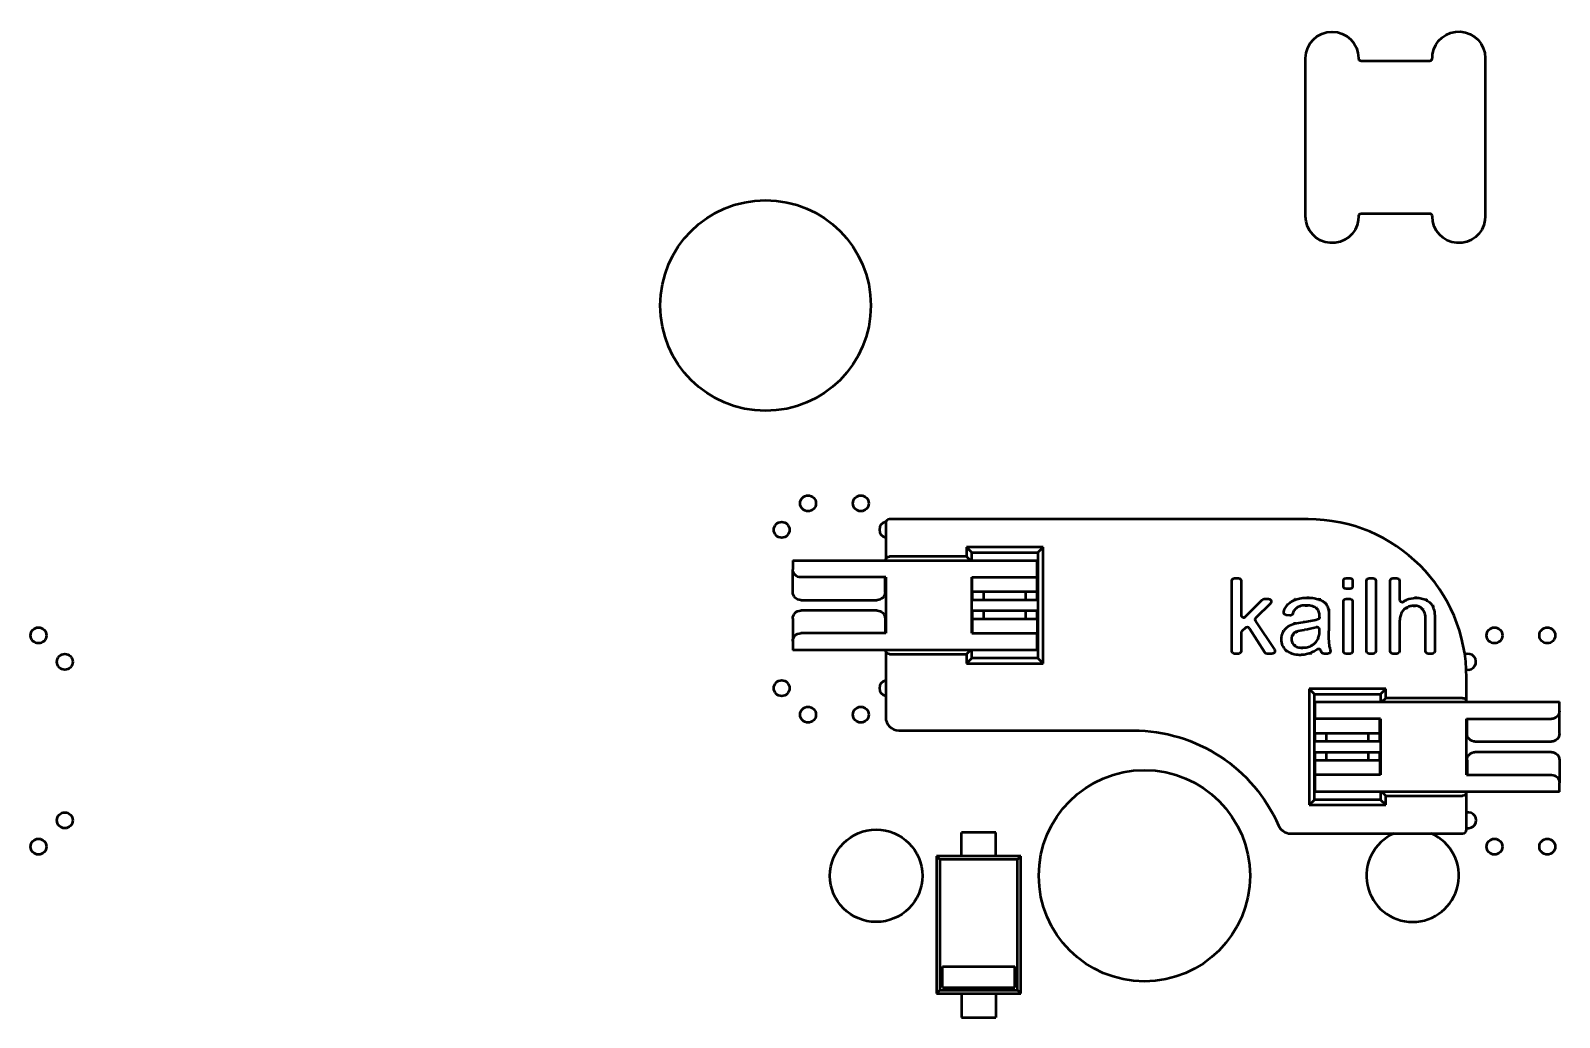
# Model space of a CAD drawing. Header units: millimetres. Extents: x 43 to 387, y 137 to 261.
# Drawn here: x 96.07 to 125.03, y 201.39 to 220.07 of the extents above; entities that cross this region are included whole.
import ezdxf

# ---------------------------------------------------------------- set-up
doc = ezdxf.new("R2010")
doc.units = ezdxf.units.MM
doc.header["$LTSCALE"] = 0.75
doc.layers.add('Visible', color=7, linetype='Continuous', lineweight=50)

msp = doc.modelspace()

# ---------------------------------------------------------------- linework, layer by layer
at = {"layer": 'Visible', "extrusion": (0, 0, -1)}
for p, q in [((120.22, 216.548), (120.22, 219.548)), ((121.22, 219.548), (121.222, 219.528)), ((121.27, 219.498), (122.57, 219.498)), ((122.57, 219.498), (122.59, 219.5)), ((122.62, 219.548), (122.622, 219.62)), ((123.62, 219.548), (123.62, 216.548)), ((121.27, 216.598), (121.25, 216.596)), ((122.57, 216.598), (121.27, 216.598)), ((121.22, 216.548), (121.217, 216.477)), ((122.62, 216.548), (122.618, 216.568)), ((123.62, 216.548), (123.617, 216.477)), ((120.267, 210.818), (112.342, 210.818)), ((112.267, 210.743), (112.267, 210.038)), ((113.797, 210.288), (113.797, 210.113)), ((115.247, 210.288), (113.797, 210.288)), ((113.897, 210.188), (113.797, 210.288)), ((115.247, 210.288), (115.147, 210.188)), ((115.247, 208.088), (115.247, 210.288)), ((110.507, 210.038), (110.507, 209.868)), ((110.507, 210.038), (112.267, 210.038)), ((112.267, 210.038), (113.872, 210.038)), ((113.797, 210.113), (112.342, 210.113)), ((113.872, 210.038), (113.797, 210.113)), ((113.872, 210.038), (113.897, 210.038)), ((113.897, 210.188), (115.147, 210.188)), ((113.897, 210.038), (113.897, 210.188)), ((113.897, 210.038), (115.137, 210.038)), ((115.137, 209.718), (115.137, 210.038)), ((115.147, 210.188), (115.147, 208.188)), ((110.507, 209.718), (110.507, 209.868)), ((110.507, 209.438), (110.507, 209.718)), ((112.267, 209.718), (110.657, 209.718)), ((112.257, 209.438), (112.257, 209.718)), ((112.267, 209.718), (112.267, 208.658)), ((113.897, 209.718), (115.137, 209.718)), ((113.897, 208.658), (113.897, 209.718)), ((113.907, 209.608), (113.907, 209.718)), ((115.137, 209.608), (115.137, 209.718)), ((118.823, 208.321), (118.823, 209.652)), ((118.873, 209.702), (118.948, 209.702)), ((118.998, 209.652), (118.998, 209.008)), ((120.935, 209.55), (120.935, 209.652)), ((120.985, 209.702), (121.061, 209.702)), ((121.111, 209.652), (121.111, 209.55)), ((121.374, 208.321), (121.374, 209.652)), ((121.424, 209.702), (121.5, 209.702)), ((121.55, 209.652), (121.55, 208.321)), ((121.823, 208.321), (121.823, 209.652)), ((121.873, 209.702), (121.948, 209.702)), ((121.998, 209.652), (121.998, 209.3)), ((113.897, 209.603), (113.907, 209.603)), ((113.907, 209.448), (113.907, 209.608)), ((113.907, 209.448), (114.122, 209.448)), ((113.907, 209.448), (113.907, 209.288)), ((114.122, 209.448), (114.122, 209.288)), ((114.122, 209.448), (114.922, 209.448)), ((114.922, 209.448), (115.137, 209.448)), ((114.922, 209.288), (114.922, 209.448)), ((115.137, 209.448), (115.137, 209.608)), ((115.137, 209.603), (115.147, 209.603)), ((115.137, 209.288), (115.137, 209.448)), ((121.061, 209.5), (120.985, 209.5)), ((110.657, 209.288), (112.107, 209.288)), ((112.107, 209.088), (110.657, 209.088)), ((114.122, 209.288), (113.907, 209.288)), ((113.907, 209.088), (114.122, 209.088)), ((113.907, 209.088), (113.907, 208.928)), ((114.922, 209.288), (114.122, 209.288)), ((114.122, 209.088), (114.122, 208.928)), ((114.122, 209.088), (114.922, 209.088)), ((115.137, 209.288), (114.922, 209.288)), ((114.922, 209.088), (115.137, 209.088)), ((114.922, 208.928), (114.922, 209.088)), ((115.137, 208.928), (115.137, 209.088)), ((119.084, 208.973), (119.4, 209.293)), ((119.554, 209.222), (119.275, 208.952)), ((119.435, 209.308), (119.519, 209.308)), ((120.935, 208.321), (120.935, 209.258)), ((120.985, 209.308), (121.061, 209.308)), ((121.111, 209.258), (121.111, 208.321)), ((110.507, 208.938), (110.507, 208.658)), ((112.257, 208.938), (112.257, 208.658)), ((113.907, 208.833), (113.897, 208.833)), ((114.122, 208.928), (113.907, 208.928)), ((113.907, 208.928), (113.907, 208.768)), ((113.907, 208.768), (113.907, 208.658)), ((114.922, 208.928), (114.122, 208.928)), ((115.137, 208.928), (114.922, 208.928)), ((115.137, 208.928), (115.137, 208.768)), ((115.147, 208.833), (115.137, 208.833)), ((115.137, 208.768), (115.137, 208.658)), ((119.269, 208.889), (119.63, 208.349)), ((119.922, 208.994), (119.848, 209.004)), ((120.485, 208.967), (120.485, 208.975)), ((120.662, 208.94), (120.662, 208.705)), ((121.998, 208.838), (121.998, 208.321)), ((122.492, 208.321), (122.492, 208.928)), ((122.502, 208.928), (122.492, 208.928)), ((122.667, 208.928), (122.667, 208.321)), ((110.507, 208.658), (110.507, 208.508)), ((110.507, 208.508), (110.507, 208.338)), ((112.267, 208.658), (110.657, 208.658)), ((113.897, 208.658), (115.137, 208.658)), ((115.137, 208.338), (115.137, 208.658)), ((118.998, 208.661), (118.998, 208.321)), ((119.079, 208.759), (119.014, 208.697)), ((119.45, 208.294), (119.155, 208.75)), ((112.267, 208.338), (110.507, 208.338)), ((112.267, 208.338), (112.267, 207.068)), ((113.872, 208.338), (112.267, 208.338)), ((112.342, 208.263), (113.797, 208.263)), ((113.797, 208.263), (113.872, 208.338)), ((113.797, 208.263), (113.797, 208.088)), ((113.797, 208.088), (113.897, 208.188)), ((113.897, 208.338), (113.872, 208.338)), ((115.137, 208.338), (113.897, 208.338)), ((113.897, 208.188), (113.897, 208.338)), ((115.147, 208.188), (113.897, 208.188)), ((115.247, 208.088), (115.147, 208.188)), ((118.948, 208.271), (118.873, 208.271)), ((119.588, 208.271), (119.492, 208.271)), ((120.64, 208.271), (120.567, 208.271)), ((121.061, 208.271), (120.985, 208.271)), ((121.5, 208.271), (121.424, 208.271)), ((121.948, 208.271), (121.873, 208.271)), ((122.617, 208.271), (122.542, 208.271)), ((113.797, 208.088), (115.247, 208.088)), ((120.287, 207.608), (120.287, 205.408)), ((121.737, 207.608), (120.287, 207.608)), ((120.387, 207.508), (120.287, 207.608)), ((121.737, 207.608), (121.637, 207.508)), ((121.737, 207.433), (121.737, 207.608)), ((123.267, 207.358), (123.267, 207.818)), ((120.387, 205.508), (120.387, 207.508)), ((120.387, 207.508), (121.637, 207.508)), ((120.397, 207.358), (121.637, 207.358)), ((120.397, 207.358), (120.397, 207.038)), ((121.637, 207.508), (121.637, 207.358)), ((121.637, 207.358), (121.662, 207.358)), ((121.737, 207.433), (121.662, 207.358)), ((121.662, 207.358), (123.267, 207.358)), ((123.192, 207.433), (121.737, 207.433)), ((123.267, 207.358), (125.027, 207.358)), ((125.027, 207.188), (125.027, 207.358)), ((121.637, 207.038), (120.397, 207.038)), ((120.397, 206.928), (120.397, 207.038)), ((121.627, 206.928), (121.627, 207.038)), ((121.637, 207.038), (121.637, 205.978)), ((123.267, 207.038), (124.877, 207.038)), ((123.267, 205.978), (123.267, 207.038)), ((123.277, 206.758), (123.277, 207.038)), ((125.027, 207.038), (125.027, 207.188)), ((125.027, 206.758), (125.027, 207.038)), ((112.517, 206.818), (116.957, 206.818)), ((120.387, 206.923), (120.397, 206.923)), ((120.397, 206.768), (120.397, 206.928)), ((120.397, 206.768), (120.612, 206.768)), ((120.397, 206.768), (120.397, 206.608)), ((120.612, 206.768), (120.612, 206.608)), ((120.612, 206.768), (121.412, 206.768)), ((121.412, 206.768), (121.627, 206.768)), ((121.412, 206.608), (121.412, 206.768)), ((121.627, 206.768), (121.627, 206.928)), ((121.627, 206.923), (121.637, 206.923)), ((121.627, 206.608), (121.627, 206.768)), ((120.612, 206.608), (120.397, 206.608)), ((121.412, 206.608), (120.612, 206.608)), ((121.627, 206.608), (121.412, 206.608)), ((123.427, 206.608), (124.877, 206.608)), ((120.397, 206.408), (120.612, 206.408)), ((120.397, 206.408), (120.397, 206.248)), ((120.612, 206.248), (120.397, 206.248)), ((120.397, 206.248), (120.397, 206.088)), ((120.612, 206.408), (120.612, 206.248)), ((120.612, 206.408), (121.412, 206.408)), ((121.412, 206.248), (120.612, 206.248)), ((121.412, 206.408), (121.627, 206.408)), ((121.412, 206.248), (121.412, 206.408)), ((121.627, 206.248), (121.412, 206.248)), ((121.627, 206.248), (121.627, 206.408)), ((121.627, 206.248), (121.627, 206.088)), ((123.277, 206.258), (123.277, 205.978)), ((124.877, 206.408), (123.427, 206.408)), ((125.027, 206.258), (125.027, 205.978)), ((120.397, 206.153), (120.387, 206.153)), ((120.397, 206.088), (120.397, 205.978)), ((121.637, 205.978), (120.397, 205.978)), ((120.397, 205.978), (120.397, 205.658)), ((121.637, 206.153), (121.627, 206.153)), ((121.627, 206.088), (121.627, 205.978)), ((123.267, 205.978), (124.877, 205.978)), ((125.027, 205.978), (125.027, 205.828)), ((121.637, 205.658), (120.397, 205.658)), ((121.662, 205.658), (121.637, 205.658)), ((121.637, 205.658), (121.637, 205.508)), ((123.267, 205.658), (121.662, 205.658)), ((121.662, 205.658), (121.737, 205.583)), ((121.737, 205.583), (123.192, 205.583)), ((121.737, 205.408), (121.737, 205.583)), ((125.027, 205.658), (123.267, 205.658)), ((123.267, 204.943), (123.267, 205.658)), ((125.027, 205.658), (125.027, 205.828)), ((120.287, 205.408), (120.387, 205.508)), ((120.287, 205.408), (121.737, 205.408)), ((121.637, 205.508), (120.387, 205.508)), ((121.737, 205.408), (121.637, 205.508)), ((114.354, 204.886), (113.704, 204.886)), ((113.704, 204.436), (113.704, 204.886)), ((114.354, 204.436), (114.354, 204.886)), ((119.935, 204.868), (123.192, 204.868)), ((113.704, 204.436), (113.229, 204.436)), ((113.229, 204.436), (113.292, 204.373)), ((113.229, 204.436), (113.229, 201.836)), ((114.354, 204.436), (113.704, 204.436)), ((114.829, 204.436), (114.354, 204.436)), ((114.829, 204.436), (114.766, 204.373)), ((114.829, 201.836), (114.829, 204.436)), ((114.766, 204.373), (113.292, 204.373)), ((113.292, 204.373), (113.292, 201.899)), ((114.766, 201.899), (114.766, 204.373)), ((113.342, 202.349), (114.716, 202.349)), ((113.342, 201.949), (113.342, 202.349)), ((114.716, 201.949), (114.716, 202.349)), ((113.229, 201.836), (113.292, 201.899)), ((113.229, 201.836), (113.704, 201.836)), ((113.292, 201.899), (114.766, 201.899)), ((113.342, 201.949), (114.716, 201.949)), ((113.704, 201.836), (114.354, 201.836)), ((113.704, 201.836), (113.704, 201.386)), ((114.354, 201.836), (114.829, 201.836)), ((114.354, 201.836), (114.354, 201.386)), ((114.829, 201.836), (114.766, 201.899)), ((113.704, 201.386), (114.354, 201.386))]:
    msp.add_line(p, q, dxfattribs=at)
at = {"layer": 'Visible'}
for centre, radius in [((109.992, 214.863), 1.994), ((110.797, 211.118), 0.15), ((111.797, 211.118), 0.15), ((110.297, 210.618), 0.15), ((96.222, 208.618), 0.15), ((123.797, 208.618), 0.15), ((124.797, 208.618), 0.15), ((96.722, 208.118), 0.15), ((110.297, 207.618), 0.15), ((110.797, 207.118), 0.15), ((111.797, 207.118), 0.15), ((117.167, 204.068), 2), ((96.722, 205.118), 0.15), ((96.222, 204.618), 0.15), ((112.087, 204.068), 0.875), ((123.797, 204.618), 0.15), ((124.797, 204.618), 0.15)]:
    msp.add_circle(centre, radius, dxfattribs=at)
at = {"layer": 'Visible', "extrusion": (0, 0, -1)}
for centre, radius, start, end in [((-123.119, 219.55), 0.501, 8.0344, 180.1684), ((-120.72, 219.548), 0.5, 0, 180), ((-120.721, 216.547), 0.501, 188.0344, 0.1684), ((-123.121, 216.547), 0.501, 188.0344, 0.1684), ((-112.342, 210.038), 0.075, 0, 90), ((-110.657, 209.868), 0.15, 270, 0), ((-118.873, 209.652), 0.05, 0, 90), ((-118.948, 209.652), 0.05, 90, 180), ((-120.985, 209.652), 0.05, 0, 90), ((-121.061, 209.652), 0.05, 90, 180), ((-121.424, 209.652), 0.05, 0, 90), ((-121.5, 209.652), 0.05, 90, 180), ((-121.873, 209.652), 0.05, 0, 90), ((-121.948, 209.652), 0.05, 90, 180), ((-110.657, 209.438), 0.15, 270, 0), ((-112.107, 209.438), 0.15, 180, 270), ((-120.985, 209.55), 0.05, 270, 0), ((-121.061, 209.55), 0.05, 180, 270), ((-110.657, 208.938), 0.15, 0, 90), ((-112.107, 208.938), 0.15, 90, 180), ((-119.435, 209.258), 0.05, 44.5993, 90), ((-119.519, 209.258), 0.05, 90, 225.8594), ((-119.855, 209.054), 0.05, 277.7538, 17.0672), ((-119.672, 208.967), 0.99, 172.1918, 181.6015), ((-120.985, 209.258), 0.05, 0, 90), ((-121.061, 209.258), 0.05, 90, 180), ((-121.947, 209.019), 0.215, 146.0991, 152.7688), ((-120.127, 208.424), 0.434, 56.3376, 74.841), ((-120.301, 207.619), 1.256, 76.8047, 84.0385), ((-120.035, 210.396), 1.534, 254.378, 264.9294), ((-120.066, 209.925), 1.207, 252.9885, 263.7978), ((-120.435, 208.967), 0.05, 180.8382, 254.8261), ((-110.657, 208.508), 0.15, 360, 90), ((-120.267, 208.065), 0.664, 70.2844, 83.8864), ((-120.532, 207.334), 1.393, 87.0054, 88.035), ((-123.275, 208.64), 2.614, 354.6117, 1.426), ((-112.342, 208.338), 0.075, 270, 0), ((-118.873, 208.321), 0.05, 270, 0), ((-118.948, 208.321), 0.05, 180, 270), ((-119.492, 208.321), 0.05, 270, 327.121), ((-119.588, 208.321), 0.05, 146.2111, 270), ((-119.872, 208.396), 0.287, 177.1821, 182.1812), ((-120.985, 208.321), 0.05, 270, 0), ((-121.061, 208.321), 0.05, 180, 270), ((-121.424, 208.321), 0.05, 270, 0), ((-121.5, 208.321), 0.05, 180, 270), ((-121.873, 208.321), 0.05, 270, 0), ((-121.948, 208.321), 0.05, 180, 270), ((-122.542, 208.321), 0.05, 270, 0), ((-122.617, 208.321), 0.05, 180, 270), ((-123.192, 207.358), 0.075, 90, 180), ((-124.877, 207.188), 0.15, 180, 270), ((-116.957, 203.818), 3, 90, 156.4218), ((-123.427, 206.758), 0.15, 270, 0), ((-124.877, 206.758), 0.15, 180, 270), ((-123.427, 206.258), 0.15, 0, 90), ((-124.877, 206.258), 0.15, 90, 180), ((-124.877, 205.828), 0.15, 90, 180), ((-123.192, 205.658), 0.075, 180, 270)]:
    msp.add_arc(centre, radius, start, end, dxfattribs=at)
at = {"layer": 'Visible'}
for centre, radius, start, end in [((121.265, 219.545), 0.0465, 200.4231, 275.5364), ((122.573, 219.544), 0.0465, 290.4231, 5.5364), ((121.266, 216.553), 0.0465, 110.4231, 185.5364), ((122.574, 216.552), 0.0465, 20.4231, 95.5364), ((112.342, 210.743), 0.075, 90, 180), ((120.267, 207.818), 3, 0, 90), ((112.297, 210.618), 0.15, 100.1761, 258.463), ((120.257, 209.273), 0.23, 314.188, 320.5194), ((119.048, 209.008), 0.05, 180, 315.4007), ((119.113, 208.723), 0.05, 32.879, 133.8496), ((119.31, 208.916), 0.05, 134.1406, 213.7889), ((119.048, 208.661), 0.05, 133.8496, 180), ((120.823, 207.764), 1.059, 139.4835, 140.8477), ((123.297, 208.118), 0.15, 256.9188, 114.39), ((112.297, 207.618), 0.15, 101.537, 258.463), ((112.517, 207.068), 0.25, 180, 270), ((119.935, 205.118), 0.25, 203.5782, 270), ((123.297, 205.118), 0.15, 258.463, 101.537), ((122.247, 204.068), 0.875, 113.8955, 66.1045), ((123.192, 204.943), 0.075, 270, 0)]:
    msp.add_arc(centre, radius, start, end, dxfattribs=at)
at = {"layer": 'Visible', "extrusion": (0, 0, -1)}
msp.add_ellipse((120.57, 208.325), major_axis=(0.0278, 0.0475), ratio=0.948552, start_param=2.637824, end_param=3.784092, dxfattribs=at)
at = {"layer": 'Visible'}
for points, knots in [([(120.26, 209.356), (120.26, 209.353), (120.26, 209.35), (120.26, 209.347), (120.26, 209.341), (120.26, 209.336), (120.26, 209.334), (120.26, 209.332), (120.26, 209.331), (120.26, 209.331)], [-0.003939867, -0.003939867, -0.003939867, -0.003939867, -0.002929658, -0.002929658, -0.002929658, -0.001107248, -0.001107248, -0.001107248, 0, 0, 0, 0]), ([(122.309, 209.331), (122.309, 209.331), (122.309, 209.332), (122.309, 209.332), (122.309, 209.333), (122.309, 209.335), (122.309, 209.336), (122.309, 209.341), (122.309, 209.344), (122.308, 209.35), (122.308, 209.353), (122.308, 209.356), (122.308, 209.356), (122.308, 209.356)], [-0.003935282, -0.003935282, -0.003935282, -0.003935282, -0.00342916, -0.00342916, -0.002922937, -0.002922937, -0.001963354, -0.001963354, -0.000990073, -0.000990073, 0, 0, 0.000018257, 0.000018257, 0.000018257, 0.000018257]), ([(119.807, 209.069), (119.812, 209.084), (119.817, 209.098), (119.823, 209.112), (119.835, 209.138), (119.852, 209.163), (119.87, 209.19)], [0, 0, 0, 0, 0.00491471, 0.00491471, 0.00491471, 0.01440112, 0.01440112, 0.01440112, 0.01440112]), ([(119.85, 209.205), (119.853, 209.203), (119.855, 209.201), (119.858, 209.199), (119.862, 209.196), (119.866, 209.193), (119.868, 209.191), (119.869, 209.19), (119.87, 209.19), (119.87, 209.19)], [-0.003946751, -0.003946751, -0.003946751, -0.003946751, -0.002927115, -0.002927115, -0.002927115, -0.001101745, -0.001101745, -0.001101745, 0, 0, 0, 0]), ([(119.87, 209.19), (119.891, 209.212), (119.912, 209.234), (119.961, 209.268), (119.992, 209.281), (120.025, 209.294)], [0.00000001, 0.00000001, 0.00000001, 0.00000001, 0.0094318, 0.0094318, 0.02000468, 0.02000468, 0.02000468, 0.02000468]), ([(119.87, 209.19), (119.87, 209.19), (119.87, 209.19), (119.87, 209.19), (119.87, 209.189), (119.871, 209.189), (119.871, 209.188), (119.873, 209.187), (119.874, 209.187), (119.875, 209.185), (119.876, 209.184), (119.877, 209.184), (119.877, 209.184), (119.877, 209.183)], [-0.001325757, -0.001325757, -0.001325757, -0.001325757, -0.001172305, -0.001172305, -0.001018801, -0.001018801, -0.000728399, -0.000728399, -0.000396468, -0.000396468, 0, 0, 0.000007319, 0.000007319, 0.000007319, 0.000007319]), ([(120.051, 209.142), (120.034, 209.125), (120.015, 209.106), (119.989, 209.064), (119.982, 209.046), (119.976, 209.028)], [0, 0, 0, 0, 0.00732566, 0.00732566, 0.01264983, 0.01264983, 0.01264983, 0.01264983]), ([(120.017, 209.318), (120.018, 209.315), (120.019, 209.312), (120.02, 209.309), (120.022, 209.303), (120.023, 209.299), (120.024, 209.297), (120.025, 209.295), (120.025, 209.294), (120.025, 209.294)], [-0.000018248, -0.000018248, -0.000018248, -0.000018248, 0.000994302, 0.000994302, 0.000994302, 0.002817492, 0.002817492, 0.002817492, 0.003923483, 0.003923483, 0.003923483, 0.003923483]), ([(120.025, 209.294), (120.062, 209.305), (120.098, 209.316), (120.175, 209.329), (120.217, 209.33), (120.26, 209.331)], [0, 0, 0, 0, 0.01162739, 0.01162739, 0.02459097, 0.02459097, 0.02459097, 0.02459097]), ([(120.028, 209.285), (120.028, 209.285), (120.028, 209.285), (120.028, 209.286), (120.027, 209.287), (120.027, 209.289), (120.026, 209.29), (120.026, 209.292), (120.025, 209.293), (120.025, 209.294), (120.025, 209.294), (120.025, 209.294), (120.025, 209.294), (120.025, 209.294)], [-0.001753507, -0.001753507, -0.001753507, -0.001753507, -0.001743874, -0.001743874, -0.001223933, -0.001223933, -0.000787554, -0.000787554, -0.000405815, -0.000405815, -0.000202893, -0.000202893, 0, 0, 0, 0]), ([(120.045, 209.15), (120.045, 209.15), (120.045, 209.15), (120.046, 209.149), (120.047, 209.148), (120.048, 209.146), (120.049, 209.145), (120.05, 209.144), (120.05, 209.143), (120.051, 209.142), (120.051, 209.142), (120.051, 209.142), (120.051, 209.142), (120.051, 209.142)], [-0.000007383, -0.000007383, -0.000007383, -0.000007383, 0, 0, 0.000398117, 0.000398117, 0.000732053, 0.000732053, 0.001023654, 0.001023654, 0.001178337, 0.001178337, 0.001332863, 0.001332863, 0.001332863, 0.001332863]), ([(120.235, 209.186), (120.201, 209.185), (120.164, 209.186), (120.098, 209.167), (120.074, 209.154), (120.051, 209.142)], [0, 0, 0, 0, 0.01022918, 0.01022918, 0.0180037, 0.0180037, 0.0180037, 0.0180037]), ([(120.066, 209.122), (120.064, 209.124), (120.062, 209.127), (120.06, 209.13), (120.057, 209.134), (120.054, 209.138), (120.053, 209.14), (120.052, 209.141), (120.051, 209.142), (120.051, 209.142)], [-0.003963453, -0.003963453, -0.003963453, -0.003963453, -0.002920889, -0.002920889, -0.002920889, -0.001089187, -0.001089187, -0.001089187, 0, 0, 0, 0]), ([(120.235, 209.196), (120.235, 209.196), (120.235, 209.196), (120.235, 209.194), (120.235, 209.193), (120.235, 209.191), (120.235, 209.19), (120.235, 209.188), (120.235, 209.187), (120.235, 209.186), (120.235, 209.186), (120.235, 209.186), (120.235, 209.186), (120.235, 209.186)], [-0.000007293, -0.000007293, -0.000007293, -0.000007293, 0, 0, 0.000393623, 0.000393623, 0.000724011, 0.000724011, 0.00101306, 0.00101306, 0.001166726, 0.001166726, 0.001320382, 0.001320382, 0.001320382, 0.001320382]), ([(120.435, 209.126), (120.41, 209.142), (120.384, 209.16), (120.311, 209.185), (120.272, 209.185), (120.235, 209.186)], [0, 0, 0, 0, 0.00891617, 0.00891617, 0.01996093, 0.01996093, 0.01996093, 0.01996093]), ([(120.235, 209.161), (120.235, 209.161), (120.235, 209.161), (120.235, 209.164), (120.235, 209.167), (120.235, 209.17), (120.235, 209.17), (120.235, 209.173), (120.235, 209.175), (120.235, 209.177), (120.235, 209.178), (120.235, 209.181), (120.235, 209.182), (120.235, 209.184), (120.235, 209.184), (120.235, 209.185), (120.235, 209.186), (120.235, 209.186), (120.235, 209.186), (120.235, 209.186)], [-0.003939926, -0.003939926, -0.003939926, -0.003939926, -0.003921693, -0.003921693, -0.003079434, -0.003079434, -0.002929637, -0.002929637, -0.002250951, -0.002250951, -0.001952852, -0.001952852, -0.001107294, -0.001107294, -0.000976354, -0.000976354, -0.000136885, -0.000136885, 0, 0, 0, 0]), ([(120.26, 209.331), (120.302, 209.331), (120.342, 209.33), (120.412, 209.318), (120.444, 209.309), (120.476, 209.3)], [0.00000001, 0.00000001, 0.00000001, 0.00000001, 0.01243566, 0.01243566, 0.02256696, 0.02256696, 0.02256696, 0.02256696]), ([(120.26, 209.321), (120.26, 209.321), (120.26, 209.321), (120.26, 209.323), (120.26, 209.324), (120.26, 209.326), (120.26, 209.327), (120.26, 209.329), (120.26, 209.33), (120.26, 209.331), (120.26, 209.331), (120.26, 209.331), (120.26, 209.331), (120.26, 209.331)], [-0.000007293, -0.000007293, -0.000007293, -0.000007293, 0, 0, 0.000393588, 0.000393588, 0.000723949, 0.000723949, 0.001012954, 0.001012954, 0.001166583, 0.001166583, 0.001320203, 0.001320203, 0.001320203, 0.001320203]), ([(120.442, 209.134), (120.442, 209.134), (120.442, 209.134), (120.441, 209.133), (120.44, 209.132), (120.438, 209.13), (120.438, 209.129), (120.436, 209.128), (120.436, 209.127), (120.435, 209.127), (120.435, 209.127), (120.435, 209.126), (120.435, 209.126), (120.435, 209.126)], [-0.000007408, -0.000007408, -0.000007408, -0.000007408, 0, 0, 0.000399374, 0.000399374, 0.000734377, 0.000734377, 0.001026755, 0.001026755, 0.001181713, 0.001181713, 0.001336472, 0.001336472, 0.001336472, 0.001336472]), ([(120.485, 208.975), (120.484, 208.992), (120.484, 209.021), (120.478, 209.053), (120.468, 209.076), (120.456, 209.098), (120.443, 209.116), (120.435, 209.126)], [0, 0, 0, 0, 0.00504443, 0.00840739, 0.00840739, 0.0109677, 0.01480816, 0.01480816, 0.01480816, 0.01480816]), ([(120.473, 209.291), (120.473, 209.291), (120.473, 209.291), (120.473, 209.292), (120.474, 209.293), (120.474, 209.295), (120.475, 209.296), (120.475, 209.298), (120.476, 209.299), (120.476, 209.3), (120.476, 209.3), (120.476, 209.3), (120.476, 209.3), (120.476, 209.3)], [-0.000007301, -0.000007301, -0.000007301, -0.000007301, 0, 0, 0.000394008, 0.000394008, 0.000724695, 0.000724695, 0.001013926, 0.001013926, 0.00116763, 0.00116763, 0.001321312, 0.001321312, 0.001321312, 0.001321312]), ([(120.484, 209.324), (120.483, 209.321), (120.482, 209.317), (120.481, 209.314), (120.479, 209.309), (120.478, 209.305), (120.477, 209.302), (120.476, 209.301), (120.476, 209.3), (120.476, 209.3)], [-0.003942113, -0.003942113, -0.003942113, -0.003942113, -0.002928831, -0.002928831, -0.002928831, -0.001105464, -0.001105464, -0.001105464, 0, 0, 0, 0]), ([(120.476, 209.3), (120.502, 209.289), (120.527, 209.279), (120.565, 209.253), (120.581, 209.238), (120.598, 209.221)], [0.00000001, 0.00000001, 0.00000001, 0.00000001, 0.00857358, 0.00857358, 0.01566775, 0.01566775, 0.01566775, 0.01566775]), ([(120.598, 209.221), (120.598, 209.221), (120.598, 209.221), (120.598, 209.221), (120.598, 209.221), (120.597, 209.22), (120.597, 209.22), (120.595, 209.218), (120.594, 209.218), (120.592, 209.216), (120.591, 209.215), (120.59, 209.215), (120.59, 209.215), (120.59, 209.215)], [0, 0, 0, 0, 0.000201972, 0.000201972, 0.000404015, 0.000404015, 0.000786334, 0.000786334, 0.001223434, 0.001223434, 0.001745472, 0.001745472, 0.001755111, 0.001755111, 0.001755111, 0.001755111]), ([(120.617, 209.237), (120.615, 209.235), (120.612, 209.233), (120.61, 209.231), (120.605, 209.227), (120.602, 209.224), (120.6, 209.223), (120.599, 209.222), (120.598, 209.221), (120.598, 209.221)], [-0.000018302, -0.000018302, -0.000018302, -0.000018302, 0.001002056, 0.001002056, 0.001002056, 0.002827982, 0.002827982, 0.002827982, 0.003929525, 0.003929525, 0.003929525, 0.003929525]), ([(120.598, 209.221), (120.611, 209.203), (120.623, 209.186), (120.641, 209.148), (120.647, 209.126), (120.653, 209.102)], [0.00000001, 0.00000001, 0.00000001, 0.00000001, 0.00671152, 0.00671152, 0.01413121, 0.01413121, 0.01413121, 0.01413121]), ([(120.643, 209.1), (120.643, 209.1), (120.643, 209.1), (120.644, 209.1), (120.646, 209.101), (120.648, 209.101), (120.649, 209.101), (120.651, 209.101), (120.651, 209.102), (120.652, 209.102), (120.652, 209.102), (120.653, 209.102), (120.653, 209.102), (120.653, 209.102)], [-0.001754378, -0.001754378, -0.001754378, -0.001754378, -0.001744735, -0.001744735, -0.001224381, -0.001224381, -0.000787689, -0.000787689, -0.000405787, -0.000405787, -0.000202873, -0.000202873, 0, 0, 0, 0]), ([(120.653, 209.102), (120.653, 209.102), (120.653, 209.102), (120.654, 209.102), (120.654, 209.102), (120.656, 209.102), (120.658, 209.103), (120.662, 209.104), (120.665, 209.104), (120.671, 209.105), (120.674, 209.106), (120.677, 209.106), (120.677, 209.107), (120.677, 209.107)], [-0.003310308, -0.003310308, -0.003310308, -0.003310308, -0.002927482, -0.002927482, -0.002544583, -0.002544583, -0.001819265, -0.001819265, -0.00099043, -0.00099043, 0, 0, 0.000018253, 0.000018253, 0.000018253, 0.000018253]), ([(121.998, 209.3), (121.998, 209.289), (122.005, 209.268), (122.037, 209.245), (122.066, 209.25), (122.079, 209.26)], [-0.005544412, -0.005544412, -0.005544412, -0.005544412, -0.003960294, -0.002376177, 0, 0, 0, 0]), ([(122.125, 209.139), (122.106, 209.126), (122.085, 209.113), (122.067, 209.092), (122.049, 209.071), (122.038, 209.05), (122.028, 209.03)], [-0.00000003, -0.00000003, -0.00000003, -0.00000003, 0.00693713, 0.00693713, 0.00693713, 0.01368454, 0.01368454, 0.01368454, 0.01368454]), ([(122.079, 209.26), (122.097, 209.274), (122.117, 209.286), (122.188, 209.319), (122.248, 209.325), (122.309, 209.331)], [0, 0, 0, 0, 0.00747471, 0.00747471, 0.02589084, 0.02589084, 0.02589084, 0.02589084]), ([(122.12, 209.148), (122.126, 209.139), (122.125, 209.14), (122.125, 209.139), (122.125, 209.139), (122.125, 209.139), (122.125, 209.139)], [-0.001577266, -0.001577266, -0.001577266, -0.001577266, -0.00011387, -0.00011387, -0.00011387, 0, 0, 0, 0]), ([(122.273, 209.18), (122.249, 209.178), (122.224, 209.177), (122.197, 209.17), (122.17, 209.162), (122.147, 209.15), (122.125, 209.139)], [0, 0, 0, 0, 0.00717482, 0.00717482, 0.00717482, 0.01446768, 0.01446768, 0.01446768, 0.01446768]), ([(122.273, 209.19), (122.273, 209.18), (122.273, 209.181), (122.273, 209.18), (122.273, 209.18), (122.273, 209.18), (122.273, 209.18)], [-0.000007305, -0.000007305, -0.000007305, -0.000007305, 0.001472994, 0.001472994, 0.001472994, 0.001570042, 0.001570042, 0.001570042, 0.001570042]), ([(122.434, 209.119), (122.426, 209.126), (122.406, 209.142), (122.383, 209.158), (122.352, 209.17), (122.32, 209.178), (122.29, 209.179), (122.273, 209.18)], [0, 0, 0, 0, 0.00301236, 0.00753091, 0.00753091, 0.01096807, 0.01612381, 0.01612381, 0.01612381, 0.01612381]), ([(122.273, 209.18), (122.273, 209.18), (122.273, 209.18), (122.273, 209.179), (122.273, 209.179), (122.273, 209.177), (122.273, 209.175), (122.273, 209.17), (122.273, 209.167), (122.273, 209.162), (122.273, 209.158), (122.273, 209.155), (122.273, 209.155), (122.273, 209.155)], [0, 0, 0, 0, 0.00050393, 0.00050393, 0.001007936, 0.001007936, 0.001963643, 0.001963643, 0.003056276, 0.003056276, 0.00436186, 0.00436186, 0.004385943, 0.004385943, 0.004385943, 0.004385943]), ([(122.309, 209.331), (122.347, 209.33), (122.383, 209.328), (122.447, 209.312), (122.478, 209.299), (122.509, 209.285)], [0.00000001, 0.00000001, 0.00000001, 0.00000001, 0.01133421, 0.01133421, 0.02166592, 0.02166592, 0.02166592, 0.02166592]), ([(122.309, 209.321), (122.309, 209.321), (122.309, 209.321), (122.309, 209.323), (122.309, 209.324), (122.309, 209.326), (122.309, 209.327), (122.309, 209.329), (122.309, 209.33), (122.309, 209.331), (122.309, 209.331), (122.309, 209.331), (122.309, 209.331), (122.309, 209.331)], [-0.001755511, -0.001755511, -0.001755511, -0.001755511, -0.001745852, -0.001745852, -0.00122492, -0.00122492, -0.000787707, -0.000787707, -0.000405593, -0.000405593, -0.000202775, -0.000202775, 0, 0, 0, 0]), ([(122.415, 209.102), (122.418, 209.105), (122.42, 209.107), (122.423, 209.109), (122.427, 209.113), (122.43, 209.116), (122.432, 209.118), (122.433, 209.119), (122.434, 209.119), (122.434, 209.119)], [-0.000018442, -0.000018442, -0.000018442, -0.000018442, 0.001022162, 0.001022162, 0.001022162, 0.002854336, 0.002854336, 0.002854336, 0.003945161, 0.003945161, 0.003945161, 0.003945161]), ([(122.441, 209.126), (122.441, 209.126), (122.441, 209.126), (122.44, 209.125), (122.439, 209.124), (122.438, 209.123), (122.437, 209.122), (122.436, 209.121), (122.435, 209.12), (122.434, 209.12), (122.434, 209.12), (122.434, 209.119), (122.434, 209.119), (122.434, 209.119)], [-0.001761053, -0.001761053, -0.001761053, -0.001761053, -0.001751346, -0.001751346, -0.001228113, -0.001228113, -0.000789116, -0.000789116, -0.000405945, -0.000405945, -0.00020288, -0.00020288, 0, 0, 0, 0]), ([(122.492, 208.928), (122.491, 208.964), (122.491, 209.002), (122.477, 209.042), (122.466, 209.072), (122.449, 209.096), (122.434, 209.119)], [0, 0, 0, 0, 0.01072604, 0.01072604, 0.01072604, 0.01901866, 0.01901866, 0.01901866, 0.01901866]), ([(122.505, 209.277), (122.505, 209.277), (122.505, 209.277), (122.505, 209.278), (122.506, 209.279), (122.507, 209.281), (122.507, 209.282), (122.508, 209.284), (122.509, 209.284), (122.509, 209.285), (122.509, 209.285), (122.509, 209.285), (122.509, 209.285), (122.509, 209.285)], [-0.000007308, -0.000007308, -0.000007308, -0.000007308, 0, 0, 0.000394154, 0.000394154, 0.00072497, 0.00072497, 0.001014098, 0.001014098, 0.001167558, 0.001167558, 0.001320989, 0.001320989, 0.001320989, 0.001320989]), ([(122.509, 209.285), (122.509, 209.285), (122.509, 209.286), (122.51, 209.286), (122.51, 209.287), (122.511, 209.288), (122.512, 209.29), (122.514, 209.294), (122.515, 209.297), (122.518, 209.302), (122.519, 209.305), (122.521, 209.308), (122.521, 209.308), (122.521, 209.308)], [0, 0, 0, 0, 0.000504081, 0.000504081, 0.001008253, 0.001008253, 0.001964086, 0.001964086, 0.003057056, 0.003057056, 0.004362895, 0.004362895, 0.004386975, 0.004386975, 0.004386975, 0.004386975]), ([(122.509, 209.285), (122.537, 209.269), (122.562, 209.252), (122.601, 209.212), (122.615, 209.187), (122.63, 209.16)], [0.00000003, 0.00000003, 0.00000003, 0.00000003, 0.0097136, 0.0097136, 0.018963, 0.018963, 0.018963, 0.018963]), ([(122.63, 209.16), (122.63, 209.16), (122.63, 209.16), (122.63, 209.16), (122.63, 209.16), (122.629, 209.16), (122.628, 209.16), (122.627, 209.159), (122.626, 209.158), (122.624, 209.157), (122.622, 209.157), (122.621, 209.156), (122.621, 209.156), (122.621, 209.156)], [0, 0, 0, 0, 0.000201982, 0.000201982, 0.000404041, 0.000404041, 0.000786604, 0.000786604, 0.001224326, 0.001224326, 0.001746957, 0.001746957, 0.001756617, 0.001756617, 0.001756617, 0.001756617]), ([(122.653, 209.171), (122.65, 209.169), (122.647, 209.168), (122.644, 209.167), (122.639, 209.164), (122.635, 209.162), (122.633, 209.161), (122.631, 209.161), (122.63, 209.16), (122.63, 209.16)], [-0.000018315, -0.000018315, -0.000018315, -0.000018315, 0.001003905, 0.001003905, 0.001003905, 0.002830503, 0.002830503, 0.002830503, 0.003930964, 0.003930964, 0.003930964, 0.003930964]), ([(122.63, 209.16), (122.641, 209.127), (122.652, 209.095), (122.666, 209.02), (122.667, 208.974), (122.667, 208.928)], [0.00000001, 0.00000001, 0.00000001, 0.00000001, 0.01054392, 0.01054392, 0.02446337, 0.02446337, 0.02446337, 0.02446337]), ([(119.796, 208.683), (119.809, 208.704), (119.822, 208.724), (119.851, 208.756), (119.868, 208.77), (119.887, 208.784)], [0.00000001, 0.00000001, 0.00000001, 0.00000001, 0.00744814, 0.00744814, 0.01461746, 0.01461746, 0.01461746, 0.01461746]), ([(119.873, 208.805), (119.875, 208.802), (119.877, 208.8), (119.878, 208.797), (119.882, 208.792), (119.884, 208.789), (119.886, 208.786), (119.887, 208.785), (119.887, 208.784), (119.887, 208.784)], [-0.000018259, -0.000018259, -0.000018259, -0.000018259, 0.000995814, 0.000995814, 0.000995814, 0.002819545, 0.002819545, 0.002819545, 0.003924662, 0.003924662, 0.003924662, 0.003924662]), ([(119.893, 208.776), (119.893, 208.776), (119.893, 208.776), (119.892, 208.777), (119.891, 208.778), (119.89, 208.78), (119.889, 208.781), (119.888, 208.783), (119.888, 208.783), (119.887, 208.784), (119.887, 208.784), (119.887, 208.784), (119.887, 208.784), (119.887, 208.784)], [-0.001753507, -0.001753507, -0.001753507, -0.001753507, -0.001743876, -0.001743876, -0.001223966, -0.001223966, -0.000787654, -0.000787654, -0.000405921, -0.000405921, -0.000202941, -0.000202941, 0, 0, 0, 0]), ([(119.976, 209.028), (119.973, 209.019), (119.959, 208.999), (119.935, 208.993), (119.922, 208.994)], [-1, -1, -1, -1, -0.571429, 0, 0, 0, 0]), ([(120.008, 208.866), (120.009, 208.863), (120.009, 208.86), (120.01, 208.857), (120.012, 208.851), (120.013, 208.847), (120.013, 208.844), (120.014, 208.843), (120.014, 208.842), (120.014, 208.842)], [-0.000018246, -0.000018246, -0.000018246, -0.000018246, 0.000993919, 0.000993919, 0.000993919, 0.002817003, 0.002817003, 0.002817003, 0.003923184, 0.003923184, 0.003923184, 0.003923184]), ([(120.017, 208.832), (120.017, 208.832), (120.017, 208.832), (120.016, 208.834), (120.016, 208.835), (120.015, 208.837), (120.015, 208.838), (120.015, 208.84), (120.014, 208.841), (120.014, 208.842), (120.014, 208.842), (120.014, 208.842), (120.014, 208.842), (120.014, 208.842)], [-0.001753134, -0.001753134, -0.001753134, -0.001753134, -0.001743505, -0.001743505, -0.001223753, -0.001223753, -0.000787546, -0.000787546, -0.000405879, -0.000405879, -0.000202926, -0.000202926, 0, 0, 0, 0]), ([(120.484, 208.727), (120.483, 208.735), (120.477, 208.752), (120.454, 208.772), (120.432, 208.774), (120.419, 208.771)], [-0.004465379, -0.004465379, -0.004465379, -0.004465379, -0.003189556, -0.001913734, 0, 0, 0, 0]), ([(120.46, 208.975), (120.463, 208.975), (120.466, 208.975), (120.47, 208.975), (120.475, 208.975), (120.48, 208.975), (120.482, 208.975), (120.484, 208.975), (120.485, 208.975), (120.485, 208.975)], [-0.00001823, -0.00001823, -0.00001823, -0.00001823, 0.000991737, 0.000991737, 0.000991737, 0.002814039, 0.002814039, 0.002814039, 0.003921481, 0.003921481, 0.003921481, 0.003921481]), ([(120.495, 208.975), (120.495, 208.975), (120.495, 208.975), (120.493, 208.975), (120.492, 208.975), (120.49, 208.975), (120.489, 208.975), (120.487, 208.975), (120.486, 208.975), (120.485, 208.975), (120.485, 208.975), (120.485, 208.975), (120.485, 208.975), (120.485, 208.975)], [-0.001752956, -0.001752956, -0.001752956, -0.001752956, -0.001743327, -0.001743327, -0.001223622, -0.001223622, -0.000787407, -0.000787407, -0.000405773, -0.000405773, -0.000202881, -0.000202881, 0, 0, 0, 0]), ([(122.028, 209.03), (122.02, 209.003), (122.011, 208.976), (121.999, 208.91), (121.999, 208.873), (121.998, 208.838)], [0, 0, 0, 0, 0.00822967, 0.00822967, 0.01875185, 0.01875185, 0.01875185, 0.01875185]), ([(122.028, 209.03), (122.028, 209.03), (122.028, 209.03), (122.027, 209.03), (122.027, 209.03), (122.027, 209.03), (122.026, 209.03), (122.024, 209.031), (122.023, 209.032), (122.021, 209.032), (122.02, 209.033), (122.019, 209.033), (122.018, 209.033), (122.018, 209.033)], [-0.001324504, -0.001324504, -0.001324504, -0.001324504, -0.001171364, -0.001171364, -0.001018174, -0.001018174, -0.000728093, -0.000728093, -0.00039628, -0.00039628, 0, 0, 0.000007305, 0.000007305, 0.000007305, 0.000007305]), ([(122.467, 208.928), (122.467, 208.928), (122.467, 208.928), (122.47, 208.928), (122.472, 208.928), (122.476, 208.928), (122.476, 208.928), (122.479, 208.928), (122.48, 208.928), (122.483, 208.928), (122.484, 208.928), (122.486, 208.928), (122.488, 208.928), (122.489, 208.928), (122.49, 208.928), (122.491, 208.928), (122.491, 208.928), (122.492, 208.928), (122.492, 208.928), (122.492, 208.928)], [-0.000018229, -0.000018229, -0.000018229, -0.000018229, 0, 0, 0.000841906, 0.000841906, 0.000991509, 0.000991509, 0.001670456, 0.001670456, 0.001968165, 0.001968165, 0.0028138, 0.0028138, 0.002944752, 0.002944752, 0.003784208, 0.003784208, 0.003921304, 0.003921304, 0.003921304, 0.003921304]), ([(119.762, 208.544), (119.762, 208.544), (119.762, 208.544), (119.761, 208.544), (119.761, 208.544), (119.759, 208.544), (119.757, 208.544), (119.753, 208.544), (119.75, 208.544), (119.744, 208.544), (119.741, 208.544), (119.737, 208.544), (119.737, 208.544), (119.737, 208.544)], [-0.003940896, -0.003940896, -0.003940896, -0.003940896, -0.003433282, -0.003433282, -0.00292555, -0.00292555, -0.001964506, -0.001964506, -0.000990796, -0.000990796, 0, 0, 0.000018258, 0.000018258, 0.000018258, 0.000018258]), ([(119.762, 208.544), (119.764, 208.57), (119.765, 208.595), (119.776, 208.639), (119.786, 208.66), (119.796, 208.683)], [0.00000001, 0.00000001, 0.00000001, 0.00000001, 0.0078196, 0.0078196, 0.01536867, 0.01536867, 0.01536867, 0.01536867]), ([(119.854, 208.33), (119.826, 208.362), (119.8, 208.392), (119.77, 208.461), (119.766, 208.501), (119.762, 208.544)], [0.00000004, 0.00000004, 0.00000004, 0.00000004, 0.01260863, 0.01260863, 0.02553223, 0.02553223, 0.02553223, 0.02553223]), ([(119.772, 208.544), (119.772, 208.544), (119.772, 208.544), (119.771, 208.544), (119.769, 208.544), (119.767, 208.544), (119.766, 208.544), (119.764, 208.544), (119.763, 208.544), (119.763, 208.544), (119.762, 208.544), (119.762, 208.544), (119.762, 208.544), (119.762, 208.544)], [-0.001754075, -0.001754075, -0.001754075, -0.001754075, -0.001744438, -0.001744438, -0.001224286, -0.001224286, -0.000787762, -0.000787762, -0.000405918, -0.000405918, -0.000202935, -0.000202935, 0, 0, 0, 0]), ([(119.796, 208.683), (119.796, 208.683), (119.796, 208.683), (119.796, 208.683), (119.795, 208.684), (119.793, 208.684), (119.792, 208.685), (119.788, 208.688), (119.785, 208.689), (119.78, 208.692), (119.777, 208.693), (119.774, 208.695), (119.774, 208.695), (119.774, 208.695)], [-0.00331189, -0.00331189, -0.00331189, -0.00331189, -0.00292865, -0.00292865, -0.002545339, -0.002545339, -0.001819588, -0.001819588, -0.000990634, -0.000990634, 0, 0, 0.000018252, 0.000018252, 0.000018252, 0.000018252]), ([(119.805, 208.678), (119.805, 208.678), (119.805, 208.678), (119.804, 208.679), (119.803, 208.679), (119.801, 208.681), (119.8, 208.681), (119.798, 208.682), (119.797, 208.682), (119.797, 208.683), (119.797, 208.683), (119.796, 208.683), (119.796, 208.683), (119.796, 208.683)], [-0.001753606, -0.001753606, -0.001753606, -0.001753606, -0.001743974, -0.001743974, -0.001224029, -0.001224029, -0.00078768, -0.00078768, -0.000405927, -0.000405927, -0.000202943, -0.000202943, 0, 0, 0, 0]), ([(119.95, 208.549), (119.95, 208.549), (119.95, 208.549), (119.949, 208.549), (119.949, 208.549), (119.948, 208.549), (119.948, 208.549), (119.946, 208.549), (119.945, 208.549), (119.942, 208.549), (119.941, 208.549), (119.94, 208.549), (119.94, 208.549), (119.94, 208.549)], [0, 0, 0, 0, 0.000201912, 0.000201912, 0.000403886, 0.000403886, 0.000786076, 0.000786076, 0.00122288, 0.00122288, 0.001744718, 0.001744718, 0.001754334, 0.001754334, 0.001754334, 0.001754334]), ([(119.974, 208.632), (119.972, 208.628), (119.965, 208.616), (119.959, 208.603), (119.954, 208.586), (119.951, 208.57), (119.95, 208.557), (119.95, 208.549)], [-0.000000086, -0.000000086, -0.000000086, -0.000000086, 0.001484054, 0.003798954, 0.003798954, 0.005345406, 0.007665083, 0.007665083, 0.007665083, 0.007665083]), ([(119.975, 208.55), (119.971, 208.549), (119.968, 208.549), (119.965, 208.549), (119.959, 208.549), (119.955, 208.549), (119.952, 208.549), (119.95, 208.549), (119.95, 208.549), (119.95, 208.549)], [-0.000018289, -0.000018289, -0.000018289, -0.000018289, 0.001000159, 0.001000159, 0.001000159, 0.00282583, 0.00282583, 0.00282583, 0.003928054, 0.003928054, 0.003928054, 0.003928054]), ([(119.95, 208.549), (119.952, 208.53), (119.952, 208.509), (119.963, 208.485), (119.974, 208.461), (119.989, 208.446), (120.002, 208.432)], [0, 0, 0, 0, 0.00579762, 0.00579762, 0.00579762, 0.01160811, 0.01160811, 0.01160811, 0.01160811]), ([(119.966, 208.638), (119.966, 208.638), (119.966, 208.638), (119.967, 208.637), (119.968, 208.636), (119.97, 208.635), (119.971, 208.634), (119.972, 208.633), (119.973, 208.633), (119.974, 208.632), (119.974, 208.632), (119.974, 208.632), (119.974, 208.632), (119.974, 208.632)], [-0.000007303, -0.000007303, -0.000007303, -0.000007303, 0, 0, 0.000394566, 0.000394566, 0.00072564, 0.00072564, 0.001015236, 0.001015236, 0.001169152, 0.001169152, 0.001323029, 0.001323029, 0.001323029, 0.001323029]), ([(120.043, 208.69), (120.039, 208.687), (120.026, 208.681), (120.012, 208.673), (119.996, 208.659), (119.985, 208.647), (119.977, 208.636), (119.974, 208.632)], [0, 0, 0, 0, 0.001638291, 0.004095728, 0.004095728, 0.006450519, 0.008020374, 0.008020374, 0.008020374, 0.008020374]), ([(119.974, 208.632), (119.974, 208.632), (119.974, 208.632), (119.975, 208.632), (119.975, 208.631), (119.977, 208.63), (119.978, 208.629), (119.982, 208.627), (119.985, 208.625), (119.989, 208.622), (119.992, 208.62), (119.995, 208.618), (119.995, 208.618), (119.995, 208.618)], [0, 0, 0, 0, 0.00050452, 0.00050452, 0.001009137, 0.001009137, 0.001964541, 0.001964541, 0.003056042, 0.003056042, 0.004360623, 0.004360623, 0.004384676, 0.004384676, 0.004384676, 0.004384676]), ([(120.04, 208.699), (120.04, 208.699), (120.04, 208.699), (120.04, 208.698), (120.041, 208.697), (120.041, 208.694), (120.042, 208.693), (120.043, 208.692), (120.043, 208.691), (120.043, 208.69), (120.043, 208.69), (120.043, 208.69), (120.043, 208.69), (120.043, 208.69)], [-0.001754398, -0.001754398, -0.001754398, -0.001754398, -0.001744769, -0.001744769, -0.001224404, -0.001224404, -0.000787779, -0.000787779, -0.000405869, -0.000405869, -0.000202907, -0.000202907, 0, 0, 0, 0]), ([(120.053, 208.667), (120.052, 208.67), (120.05, 208.673), (120.049, 208.676), (120.047, 208.681), (120.045, 208.685), (120.044, 208.688), (120.044, 208.689), (120.043, 208.69), (120.043, 208.69)], [-0.00001828, -0.00001828, -0.00001828, -0.00001828, 0.000998818, 0.000998818, 0.000998818, 0.002823859, 0.002823859, 0.002823859, 0.003927006, 0.003927006, 0.003927006, 0.003927006]), ([(120.339, 208.429), (120.362, 208.444), (120.386, 208.459), (120.408, 208.482), (120.429, 208.504), (120.442, 208.529), (120.455, 208.551)], [0, 0, 0, 0, 0.00810546, 0.00810546, 0.00810546, 0.0159502, 0.0159502, 0.0159502, 0.0159502]), ([(120.433, 208.562), (120.436, 208.56), (120.439, 208.559), (120.442, 208.557), (120.447, 208.555), (120.451, 208.553), (120.453, 208.552), (120.455, 208.551), (120.455, 208.551), (120.455, 208.551)], [-0.003949323, -0.003949323, -0.003949323, -0.003949323, -0.002926161, -0.002926161, -0.002926161, -0.001099733, -0.001099733, -0.001099733, 0, 0, 0, 0]), ([(120.455, 208.551), (120.463, 208.574), (120.472, 208.598), (120.483, 208.66), (120.483, 208.694), (120.484, 208.727)], [0, 0, 0, 0, 0.00734198, 0.00734198, 0.01713673, 0.01713673, 0.01713673, 0.01713673]), ([(120.465, 208.547), (120.465, 208.547), (120.465, 208.547), (120.463, 208.548), (120.462, 208.548), (120.46, 208.549), (120.459, 208.549), (120.457, 208.55), (120.457, 208.551), (120.456, 208.551), (120.456, 208.551), (120.456, 208.551), (120.455, 208.551), (120.455, 208.551)], [-0.000007329, -0.000007329, -0.000007329, -0.000007329, 0, 0, 0.000395418, 0.000395418, 0.000727235, 0.000727235, 0.001017314, 0.001017314, 0.00117139, 0.00117139, 0.001325398, 0.001325398, 0.001325398, 0.001325398]), ([(120.494, 208.727), (120.494, 208.727), (120.494, 208.727), (120.492, 208.727), (120.491, 208.727), (120.489, 208.727), (120.488, 208.727), (120.486, 208.727), (120.485, 208.727), (120.484, 208.727), (120.484, 208.727), (120.484, 208.727), (120.484, 208.727), (120.484, 208.727)], [-0.001753516, -0.001753516, -0.001753516, -0.001753516, -0.001743882, -0.001743882, -0.001223934, -0.001223934, -0.00078752, -0.00078752, -0.000405764, -0.000405764, -0.000202869, -0.000202869, 0, 0, 0, 0]), ([(119.837, 208.311), (119.84, 208.314), (119.842, 208.317), (119.844, 208.319), (119.848, 208.323), (119.851, 208.327), (119.852, 208.329), (119.853, 208.33), (119.854, 208.33), (119.854, 208.33)], [-0.003954838, -0.003954838, -0.003954838, -0.003954838, -0.002924104, -0.002924104, -0.002924104, -0.001095484, -0.001095484, -0.001095484, 0, 0, 0, 0]), ([(119.861, 208.338), (119.861, 208.338), (119.861, 208.338), (119.86, 208.337), (119.859, 208.336), (119.857, 208.334), (119.856, 208.333), (119.855, 208.332), (119.855, 208.331), (119.854, 208.331), (119.854, 208.331), (119.854, 208.33), (119.854, 208.33), (119.854, 208.33)], [-0.000007348, -0.000007348, -0.000007348, -0.000007348, 0, 0, 0.00039647, 0.00039647, 0.000787129, 0.000787129, 0.001171996, 0.001171996, 0.001376332, 0.001376332, 0.001580529, 0.001580529, 0.001580529, 0.001580529]), ([(120.117, 208.247), (120.063, 208.249), (120.011, 208.252), (119.927, 208.282), (119.891, 208.305), (119.854, 208.33)], [0.00000003, 0.00000003, 0.00000003, 0.00000003, 0.01606482, 0.01606482, 0.02950508, 0.02950508, 0.02950508, 0.02950508]), ([(119.996, 208.424), (119.996, 208.424), (119.996, 208.424), (119.997, 208.425), (119.998, 208.426), (119.999, 208.428), (120, 208.429), (120.001, 208.43), (120.001, 208.431), (120.002, 208.432), (120.002, 208.432), (120.002, 208.432), (120.002, 208.432), (120.002, 208.432)], [-0.00000735, -0.00000735, -0.00000735, -0.00000735, 0, 0, 0.000396543, 0.000396543, 0.000729298, 0.000729298, 0.001020123, 0.001020123, 0.001174543, 0.001174543, 0.001328858, 0.001328858, 0.001328858, 0.001328858]), ([(120.002, 208.432), (120.022, 208.42), (120.042, 208.406), (120.068, 208.397), (120.1, 208.386), (120.131, 208.386), (120.159, 208.385)], [0, 0, 0, 0, 0.00688687, 0.00688687, 0.00688687, 0.01529952, 0.01529952, 0.01529952, 0.01529952]), ([(120.31, 208.282), (120.278, 208.271), (120.247, 208.261), (120.185, 208.25), (120.151, 208.249), (120.117, 208.247)], [0, 0, 0, 0, 0.01001603, 0.01001603, 0.02042009, 0.02042009, 0.02042009, 0.02042009]), ([(120.117, 208.257), (120.117, 208.257), (120.117, 208.257), (120.117, 208.256), (120.117, 208.255), (120.117, 208.252), (120.117, 208.251), (120.117, 208.249), (120.117, 208.249), (120.117, 208.248), (120.117, 208.248), (120.117, 208.247), (120.117, 208.247), (120.117, 208.247)], [-0.000007296, -0.000007296, -0.000007296, -0.000007296, 0, 0, 0.000393798, 0.000393798, 0.000724309, 0.000724309, 0.001013435, 0.001013435, 0.001167121, 0.001167121, 0.00132079, 0.00132079, 0.00132079, 0.00132079]), ([(120.117, 208.222), (120.117, 208.226), (120.117, 208.229), (120.117, 208.232), (120.117, 208.238), (120.117, 208.242), (120.117, 208.245), (120.117, 208.247), (120.117, 208.247), (120.117, 208.247)], [-0.003940854, -0.003940854, -0.003940854, -0.003940854, -0.002929295, -0.002929295, -0.002929295, -0.00110643, -0.00110643, -0.00110643, 0, 0, 0, 0]), ([(120.159, 208.385), (120.189, 208.387), (120.221, 208.388), (120.255, 208.396), (120.286, 208.404), (120.313, 208.417), (120.339, 208.429)], [0, 0, 0, 0, 0.00918289, 0.00918289, 0.00918289, 0.01782455, 0.01782455, 0.01782455, 0.01782455]), ([(120.159, 208.375), (120.159, 208.375), (120.159, 208.375), (120.159, 208.376), (120.159, 208.378), (120.159, 208.38), (120.159, 208.381), (120.159, 208.383), (120.159, 208.384), (120.159, 208.385), (120.159, 208.385), (120.159, 208.385), (120.159, 208.385), (120.159, 208.385)], [-0.000007297, -0.000007297, -0.000007297, -0.000007297, 0, 0, 0.000393839, 0.000393839, 0.000782061, 0.000782061, 0.001164911, 0.001164911, 0.001368424, 0.001368424, 0.001571915, 0.001571915, 0.001571915, 0.001571915]), ([(120.306, 208.291), (120.306, 208.291), (120.306, 208.291), (120.307, 208.29), (120.307, 208.288), (120.308, 208.286), (120.309, 208.285), (120.309, 208.283), (120.309, 208.283), (120.31, 208.282), (120.31, 208.282), (120.31, 208.282), (120.31, 208.282), (120.31, 208.282)], [-0.000007303, -0.000007303, -0.000007303, -0.000007303, 0, 0, 0.000394092, 0.000394092, 0.000724825, 0.000724825, 0.001014094, 0.001014094, 0.001167815, 0.001167815, 0.00132151, 0.00132151, 0.00132151, 0.00132151]), ([(120.436, 208.35), (120.425, 208.342), (120.414, 208.335), (120.374, 208.311), (120.342, 208.296), (120.31, 208.282)], [0, 0, 0, 0, 0.00421398, 0.00421398, 0.0148686, 0.0148686, 0.0148686, 0.0148686]), ([(120.319, 208.258), (120.318, 208.261), (120.317, 208.264), (120.315, 208.267), (120.313, 208.273), (120.312, 208.277), (120.311, 208.279), (120.31, 208.281), (120.31, 208.282), (120.31, 208.282)], [-0.0039424, -0.0039424, -0.0039424, -0.0039424, -0.002928725, -0.002928725, -0.002928725, -0.001105232, -0.001105232, -0.001105232, 0, 0, 0, 0]), ([(120.327, 208.451), (120.329, 208.448), (120.33, 208.445), (120.332, 208.442), (120.335, 208.437), (120.337, 208.433), (120.338, 208.431), (120.339, 208.43), (120.339, 208.429), (120.339, 208.429)], [-0.000018278, -0.000018278, -0.000018278, -0.000018278, 0.000998629, 0.000998629, 0.000998629, 0.002823114, 0.002823114, 0.002823114, 0.003926857, 0.003926857, 0.003926857, 0.003926857]), ([(120.344, 208.42), (120.34, 208.427), (120.34, 208.427), (120.34, 208.428), (120.339, 208.429), (120.339, 208.429), (120.339, 208.429)], [-0.001577867, -0.001577867, -0.001577867, -0.001577867, -0.000348341, -0.000348341, -0.000348341, 0, 0, 0, 0]), ([(120.513, 208.324), (120.51, 208.333), (120.5, 208.349), (120.471, 208.363), (120.447, 208.358), (120.436, 208.35)], [-0.004729635, -0.004729635, -0.004729635, -0.004729635, -0.003378311, -0.002026986, 0, 0, 0, 0]), ([(120.688, 208.337), (120.692, 208.324), (120.69, 208.3), (120.667, 208.276), (120.649, 208.271), (120.64, 208.271)], [-1, -1, -1, -1, -0.571429, -0.285714, 0, 0, 0, 0]), ([(120.662, 208.393), (120.671, 208.395), (120.67, 208.395), (120.672, 208.395), (120.672, 208.395), (120.672, 208.395), (120.672, 208.395)], [-0.001577615, -0.001577615, -0.001577615, -0.001577615, -0.000320541, -0.000320541, -0.000320541, 0, 0, 0, 0]), ([(120.672, 208.395), (120.672, 208.395), (120.672, 208.395), (120.673, 208.395), (120.674, 208.395), (120.676, 208.395), (120.677, 208.396), (120.682, 208.396), (120.684, 208.397), (120.69, 208.398), (120.694, 208.398), (120.697, 208.399), (120.697, 208.399), (120.697, 208.399)], [-0.003938021, -0.003938021, -0.003938021, -0.003938021, -0.003431203, -0.003431203, -0.002924329, -0.002924329, -0.001963839, -0.001963839, -0.000990627, -0.000990627, 0, 0, 0.000018251, 0.000018251, 0.000018251, 0.000018251])]:
    msp.add_open_spline(points, degree=3, knots=knots, dxfattribs=at)
for points in [[(120.52, 208.303), (120.518, 208.31), (120.515, 208.317), (120.513, 208.324)], [(120.672, 208.395), (120.677, 208.376), (120.681, 208.357), (120.688, 208.337)]]:
    msp.add_open_spline(points, degree=3, dxfattribs=at)

doc.saveas('drawing.dxf')
